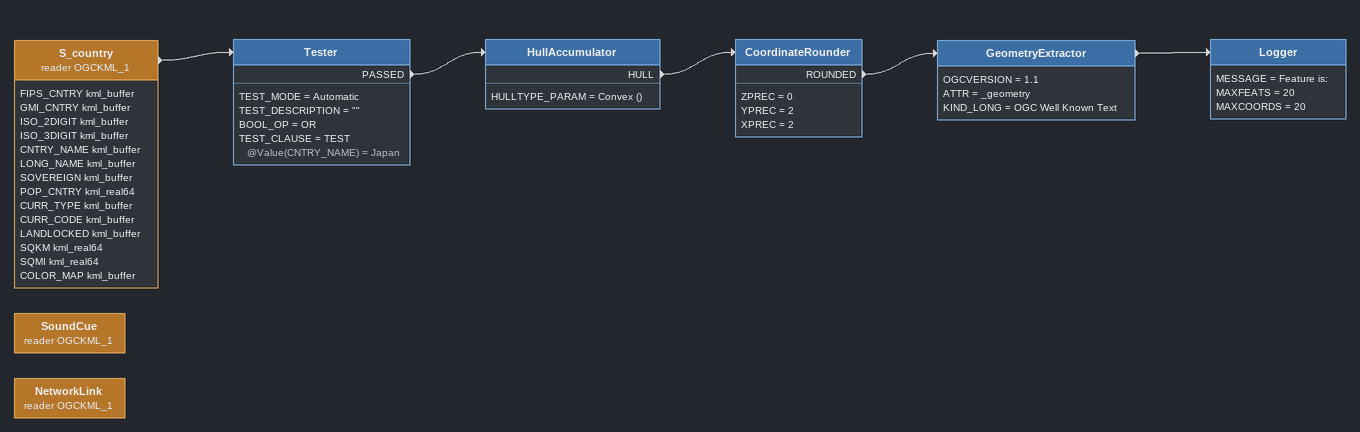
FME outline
S_country (reader OGCKML_1)
    attributes: FIPS_CNTRY kml_buffer, GMI_CNTRY kml_buffer, ISO_2DIGIT kml_buffer, ISO_3DIGIT kml_buffer, CNTRY_NAME kml_buffer, LONG_NAME kml_buffer, SOVEREIGN kml_buffer, POP_CNTRY kml_real64, CURR_TYPE kml_buffer, CURR_CODE kml_buffer, LANDLOCKED kml_buffer, SQKM kml_real64, SQMI kml_real64, COLOR_MAP kml_buffer
    -> Tester
Tester
    TEST_MODE = Automatic
    TEST_DESCRIPTION = ""
    BOOL_OP = OR
    TEST_CLAUSE = TEST @Value(CNTRY_NAME) = Japan
    PASSED -> HullAccumulator
HullAccumulator
    HULLTYPE_PARAM = Convex ()
    HULL -> CoordinateRounder
CoordinateRounder
    ZPREC = 0
    YPREC = 2
    XPREC = 2
    ROUNDED -> GeometryExtractor
GeometryExtractor
    OGCVERSION = 1.1
    ATTR = _geometry
    KIND_LONG = OGC Well Known Text
    -> Logger
Logger
    MESSAGE = Feature is:
    MAXFEATS = 20
    MAXCOORDS = 20
SoundCue (reader OGCKML_1)
NetworkLink (reader OGCKML_1)
